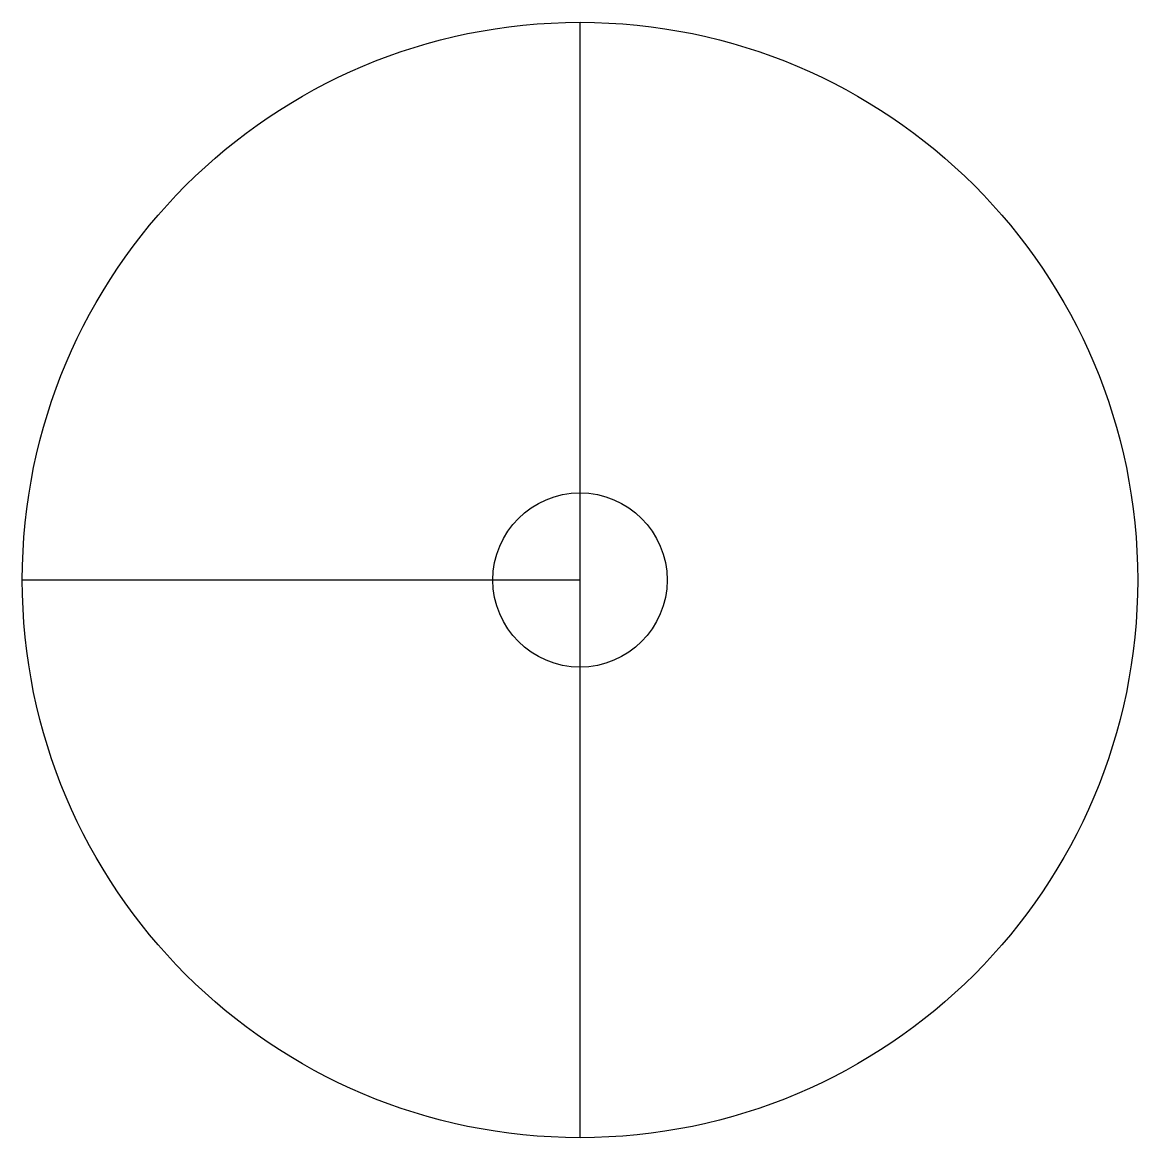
# Model space of a CAD drawing. Header units: millimetres. Extents: x -8 to 8, y -8 to 8.
import ezdxf

# ---------------------------------------------------------------- set-up
doc = ezdxf.new("R2010")
doc.units = ezdxf.units.MM
doc.layers.get('0').update_dxf_attribs({"linetype": 'CONTINUOUS'})

msp = doc.modelspace()

# ---------------------------------------------------------------- linework, layer by layer
for p, q in [((0, -8), (0, 8)), ((0, 0), (-8, 0))]:
    msp.add_line(p, q)
for radius in [8, 1.25]:
    msp.add_circle((0, 0), radius)

doc.saveas('drawing.dxf')
